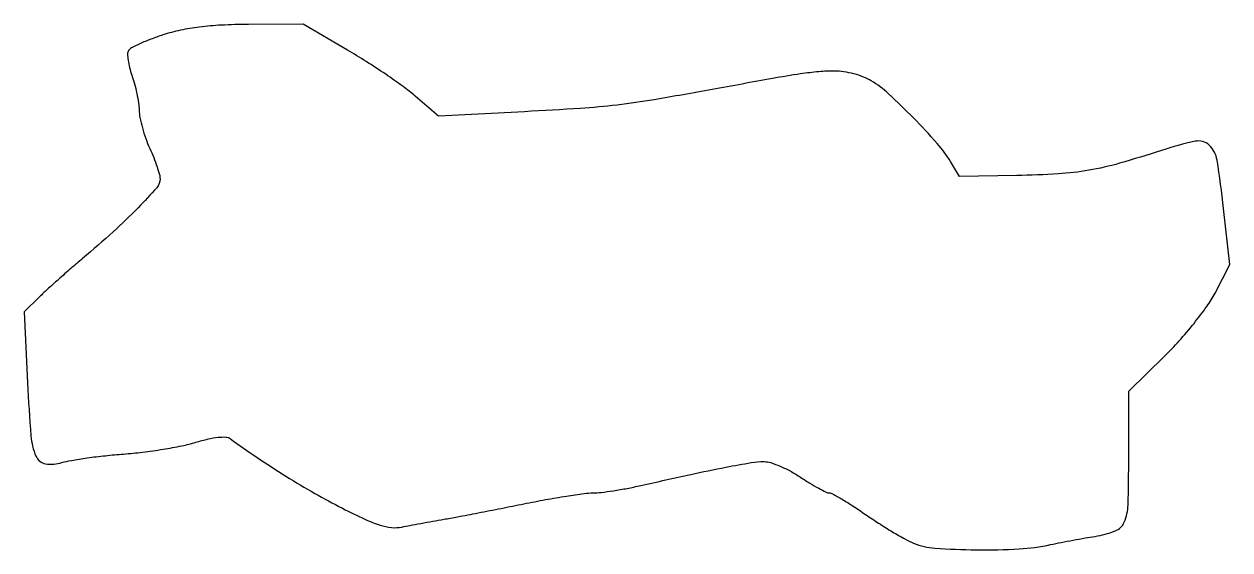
# Model space of a CAD drawing. Extents: x 0 to 231, y 0 to 101.
import ezdxf

# ---------------------------------------------------------------- set-up
doc = ezdxf.new("R2010")
doc.units = 0

msp = doc.modelspace()

# ---------------------------------------------------------------- linework, layer by layer
msp.add_lwpolyline([(26.548477, 98.920012, 0.011854), (24.221306, 98.094302, 0.015818), (22.152956, 97.228835, 0.01303), (20.493971, 96.419278, 0.135107), (19.94246, 95.906898, 0.145172), (19.769526, 95.270282, 0.028753), (19.865659, 94.079759, 0.028254), (20.145778, 92.658184, 0.022998), (20.60009, 91.173951, -0.020266), (21.107487, 89.548064, -0.014591), (21.546123, 87.697973, -0.014776), (21.860375, 85.910824, -0.03065), (21.978069, 84.5, 0.044385), (22.139656, 83.045759, 0.017885), (22.605628, 81.100734, 0.017531), (23.259824, 79.029724, 0.021242), (24.021962, 77.140796, -0.011757), (24.77922, 75.36195, -0.013329), (25.418951, 73.621808, -0.012591), (25.883824, 72.121433, -0.068928), (26, 71.282698, -0.182699), (25.362876, 69.59725, -0.012152), (21.785559, 65.735058, -0.015681), (17.027433, 61.139579, -0.009549), (11.138489, 56, 0.003844), (8.871267, 54.066409, 0.003201), (6.490453, 51.977286, 0.003231), (4.335479, 50.036705, 0.008766), (2.841293, 48.624804), (-0.096546, 45.749608), (0.569166, 32.124804, 0.007345), (1.215486, 21.961972, 0.082039), (2.183838, 18.037462, 0.255194), (4.015831, 16.599578, 0.116471), (7.147195, 16.807081, -0.031859), (8.981071, 17.244933, -0.008052), (12.011989, 17.717191, -0.008182), (15.499874, 18.145208, -0.008181), (19, 18.458884, 0.012341), (22.647231, 18.81635, 0.009702), (26.578871, 19.37755, 0.009832), (30.214839, 20.042373, 0.023733), (32.864241, 20.713146, -0.016206), (35.22035, 21.347535, -0.030952), (37.152061, 21.676584, -0.037758), (38.631519, 21.72299, -0.148741), (39.481592, 21.422823, 0.010492), (44.64034, 17.78822, 0.009294), (50.157579, 14.21904, 0.009406), (55.722498, 10.907392, 0.011689), (61.023053, 8.048635, 0.009253), (65.346403, 5.945623, 0.031905), (68.250486, 4.817762, 0.049873), (70.461363, 4.353483, 0.076698), (72.410887, 4.442774, -0.002979), (73.941135, 4.741687, -0.001159), (76.061323, 5.137652, -0.001147), (78.359382, 5.55588, -0.001422), (80.5, 5.934101, 0.003623), (83.105973, 6.406383, 0.001082), (87.07393, 7.16413, 0.001085), (91.525708, 8.034286, 0.001174), (95.85806, 8.901441, -0.00502), (100.039052, 9.7049, -0.005814), (104.036015, 10.383548, -0.005226), (107.429846, 10.882973, -0.033927), (109.152545, 11, 0.029671), (110.689114, 11.091264, 0.008541), (113.049264, 11.413589, 0.00856), (115.703289, 11.868981, 0.009016), (118.294484, 12.407964, -0.002081), (127.892661, 14.543713, -0.005774), (134.66418, 15.939207, -0.006759), (139.507978, 16.811486, -0.0429), (142, 17.008536, -0.076857), (143.261377, 16.804651, -0.023069), (145.0875, 16.117725, -0.02253), (147.093648, 15.146237, -0.022669), (149, 14, 0.009399), (150.79648, 12.853863, 0.01254), (152.471875, 11.885656, 0.009809), (153.89389, 11.146581, 0.114017), (154.5, 11.002975, -0.126767), (155.133993, 10.835828, -0.006735), (156.957408, 9.783478, -0.010227), (159.104868, 8.445018, -0.007243), (161.461389, 6.859343, 0.008951), (163.982618, 5.175321, 0.00828), (166.628214, 3.537159, 0.008297), (169.031605, 2.157023, 0.02723), (170.67927, 1.36065, 0.081769), (174.794773, 0.385716, 0.014545), (182.727661, 0.065512, 0.016606), (190.953275, 0.24613, 0.039696), (197, 1.064434, -0.004371), (199.013886, 1.483419, -0.002822), (201.353125, 1.935087, -0.002836), (203.645211, 2.350803, -0.005349), (205.5, 2.655935, 0.05336), (209.381899, 3.684329, 0.203159), (211.149114, 5.385818, 0.094106), (211.870352, 8.675573, 0.007041), (212, 17.881819), (212, 30.518748), (218.855548, 37.217624, 0.017017), (221.689695, 40.1821, 0.013687), (224.536383, 43.551375, 0.013909), (226.996487, 46.812222, 0.034062), (228.567622, 49.372394), (231.424148, 54.828287), (230.217915, 65.622588, 0.011429), (228.96792, 74.885067, 0.167091), (227.443978, 77.755141, 0.245549), (224.752308, 78.500032, 0.026414), (218.305639, 76.754636, -0.009931), (210.221355, 74.277234, -0.026386), (204.335182, 72.93164, -0.027394), (198.466568, 72.240626, -0.011442), (190.503795, 71.925531), (179.507589, 71.742245), (177.782966, 74.593487, 0.044623), (175.201692, 78.110242, 0.013246), (170.65658, 83.0003, 0.013022), (165.88294, 87.62368, 0.048981), (162.557888, 90.12779, 0.045527), (161.101927, 90.843009, 0.026179), (159.240937, 91.445856, 0.02598), (157.291945, 91.859187, 0.03904), (155.560195, 91.996262, 0.022443), (152.484289, 91.861053, 0.015205), (149.000568, 91.443766, 0.007063), (143.586775, 90.549265, 0.000905), (132, 88.444618, -0.003472), (120.887656, 86.485024, -0.012485), (113.761628, 85.46165, -0.012921), (106.715015, 84.812761, -0.003918), (96, 84.188975), (79.5, 83.358085), (75, 87.194004, 0.019894), (72.689655, 89.009833, 0.00752), (69.325676, 91.367477, 0.007435), (65.585579, 93.825295, 0.008997), (62.0023, 96.014962), (53.5046, 101), (43.0023, 100.937066, 0.010209), (37.779154, 100.799093, 0.018791), (33.542983, 100.440695, 0.02234), (29.908845, 99.829386, 0.026487)], format="xyb", close=True)

doc.saveas('drawing.dxf')
